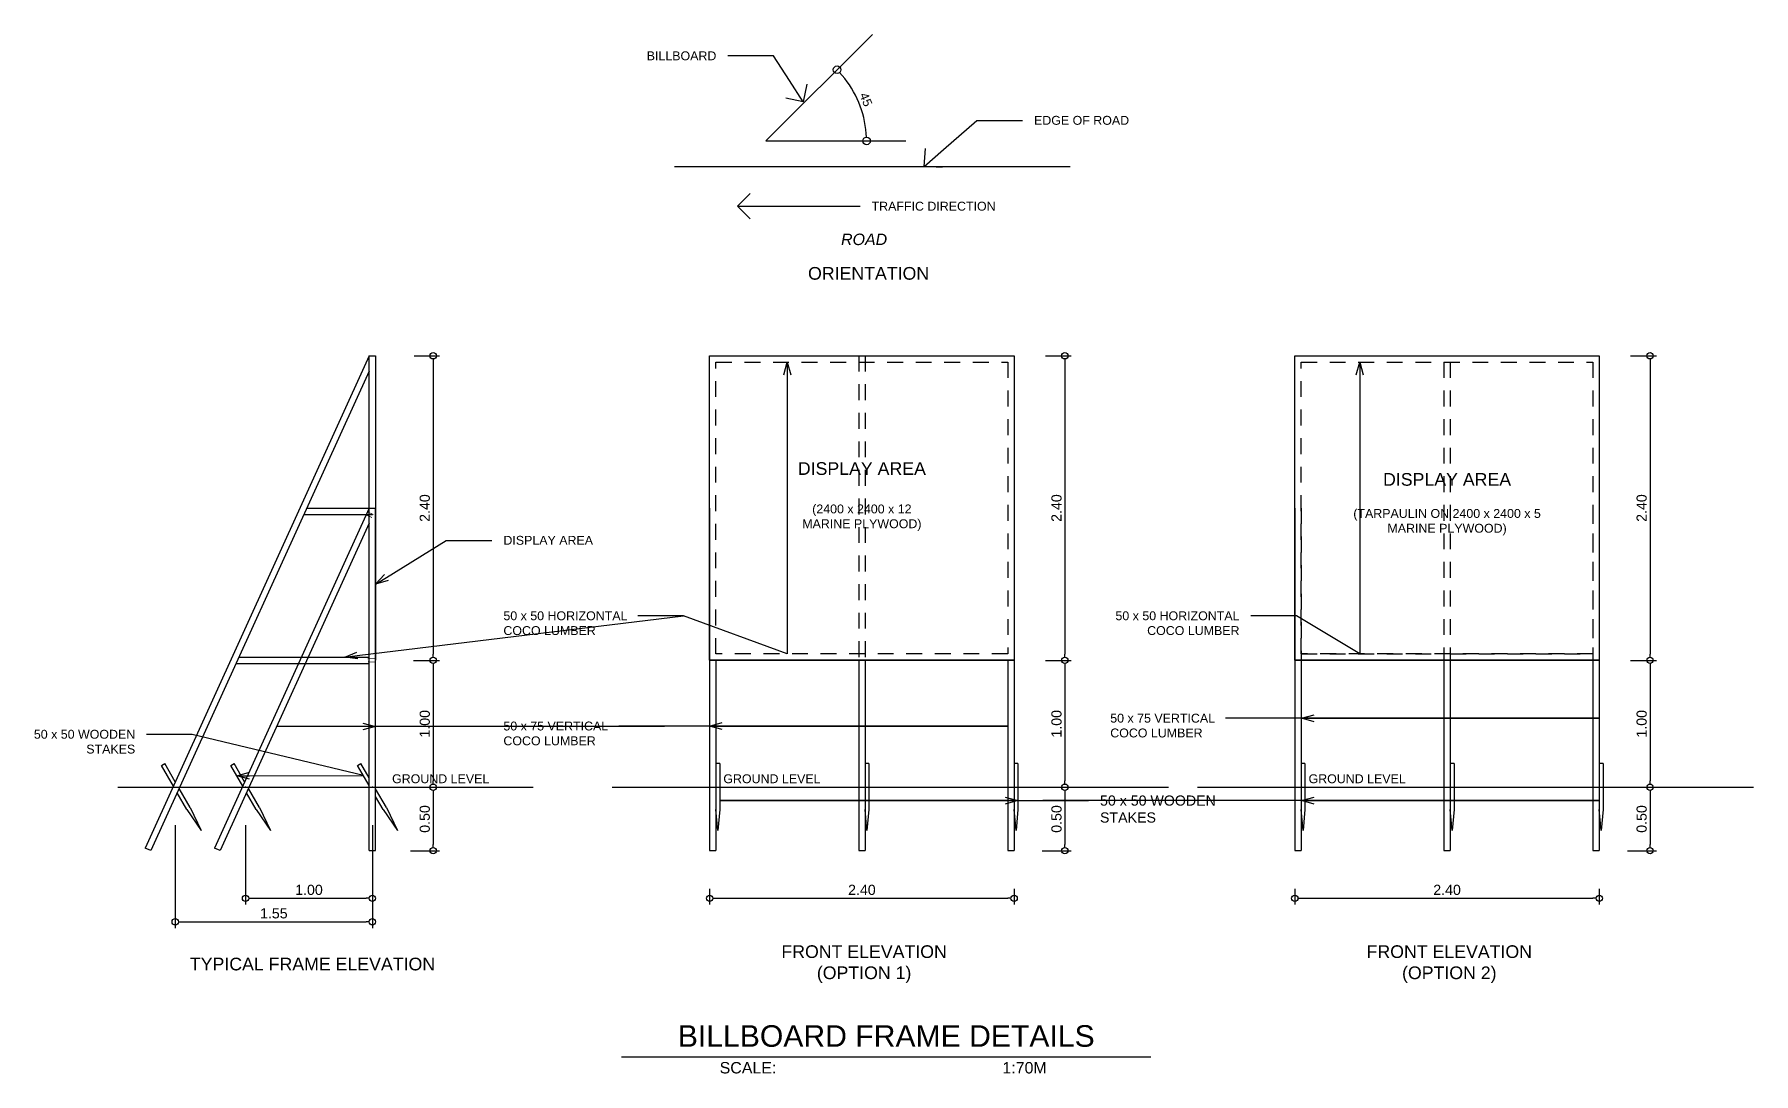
# Model space of a CAD drawing. Header units: inches. Extents: x -1369 to 1198, y -366 to 1398.
# Drawn here: x 43.95 to 57.5, y -7.36 to 0.83 of the extents above; entities that cross this region are included whole.
import ezdxf
from ezdxf import colors
from ezdxf.entities.mleader import LeaderData, LeaderLine
from ezdxf.math import Vec2, Vec3

# ---------------------------------------------------------------- set-up
doc = ezdxf.new("R2010")
doc.units = ezdxf.units.IN
doc.header["$MEASUREMENT"] = 0
doc.linetypes.add('HIDDEN2', pattern=[0.1875, 0.125, -0.0625])
doc.styles.add('20', font='arial.ttf', dxfattribs={"height": 0.06})
doc.styles.get("Standard").update_dxf_attribs({"font": 'arial.ttf'})
doc.dimstyles.new('50c', dxfattribs={"dimtxt": 0.125, "dimasz": 0.12, "dimexe": 0.05, "dimexo": 0.3, "dimgap": 0.025, "dimtad": 1, "dimzin": 0, "dimdsep": 46, "dimtxsty": 'Standard', "dimblk": 'DOTBLANK', "dimcen": 0.09, "dimclrd": 256, "dimclre": 256, "dimclrt": 7, "dimadec": 0, "dimazin": 0, "dimtfac": 1, "dimtix": 1, "dimtofl": 0, "dimtmove": 0, "dimatfit": 3, "dimfxl": 1, "dimtolj": 1, "dimtzin": 0, "dimarcsym": 0})

# ---------------------------------------------------------------- blocks, each defined once
blk = doc.blocks.new('_DotBlank')
at = {"color": 0, "linetype": 'ByBlock', "lineweight": -2}
blk.add_line((-0.5, 0), (-1, 0), dxfattribs=at)
blk.add_circle((0, 0), 0.5, dxfattribs=at)
blk = doc.blocks.new('*D617')
at = {"lineweight": -2, "transparency": 16777216}
for p, q in [((45.61, -5.407), (45.61, -6.032)), ((46.61, -5.407), (46.61, -6.032)), ((45.66, -5.982), (46.56, -5.982))]:
    blk.add_line(p, q, dxfattribs=at)
at = {"layer": 'Defpoints', "color": 0, "transparency": 16777216}
for p in [(45.61, -5.107), (46.61, -5.107), (46.61, -5.982)]:
    blk.add_point(p, dxfattribs=at)
at = {"lineweight": -2, "transparency": 16777216, "xscale": 0.05, "yscale": 0.05, "zscale": 0.05, "rotation": 180}
blk.add_blockref('_DotBlank', (45.61, -5.982), dxfattribs=at)
at = {"lineweight": -2, "transparency": 16777216, "xscale": 0.05, "yscale": 0.05, "zscale": 0.05}
blk.add_blockref('_DotBlank', (46.61, -5.982), dxfattribs=at)
at = {"color": 7, "transparency": 16777216, "insert": (46.11, -5.916), "char_height": 0.08, "attachment_point": 5}
blk.add_mtext('\\A1;1.00', dxfattribs=at)
blk = doc.blocks.new('*D618')
at = {"lineweight": -2, "transparency": 16777216}
for p, q in [((46.938, -1.707), (47.139, -1.707)), ((47.089, -1.757), (47.089, -4.057)), ((46.935, -4.107), (47.139, -4.107))]:
    blk.add_line(p, q, dxfattribs=at)
at = {"layer": 'Defpoints', "color": 0, "transparency": 16777216}
for p in [(46.638, -1.707), (46.635, -4.107), (47.089, -4.107)]:
    blk.add_point(p, dxfattribs=at)
at = {"lineweight": -2, "transparency": 16777216, "xscale": 0.05, "yscale": 0.05, "zscale": 0.05}
for p, rotation in [((47.089, -1.707), 90), ((47.089, -4.107), 270)]:
    blk.add_blockref('_DotBlank', p, dxfattribs=dict(at, rotation=rotation))
at = {"color": 7, "transparency": 16777216, "insert": (47.023, -2.907), "char_height": 0.08, "attachment_point": 5, "rotation": 90}
blk.add_mtext('\\A1;2.40', dxfattribs=at)
blk = doc.blocks.new('*D619')
at = {"lineweight": -2, "transparency": 16777216}
for p, q in [((46.935, -4.107), (47.139, -4.107)), ((47.089, -4.157), (47.089, -5.057)), ((46.91, -5.107), (47.139, -5.107))]:
    blk.add_line(p, q, dxfattribs=at)
at = {"layer": 'Defpoints', "color": 0, "transparency": 16777216}
for p in [(46.635, -4.107), (46.61, -5.107), (47.089, -5.107)]:
    blk.add_point(p, dxfattribs=at)
at = {"lineweight": -2, "transparency": 16777216, "xscale": 0.05, "yscale": 0.05, "zscale": 0.05}
for p, rotation in [((47.089, -4.107), 90), ((47.089, -5.107), 270)]:
    blk.add_blockref('_DotBlank', p, dxfattribs=dict(at, rotation=rotation))
at = {"color": 7, "transparency": 16777216, "insert": (47.023, -4.607), "char_height": 0.08, "attachment_point": 5, "rotation": 90}
blk.add_mtext('\\A1;1.00', dxfattribs=at)
blk = doc.blocks.new('*D620')
at = {"lineweight": -2, "transparency": 16777216}
for p, q in [((46.91, -5.107), (47.139, -5.107)), ((47.089, -5.157), (47.089, -5.557)), ((46.91, -5.607), (47.139, -5.607))]:
    blk.add_line(p, q, dxfattribs=at)
at = {"layer": 'Defpoints', "color": 0, "transparency": 16777216}
for p in [(46.61, -5.107), (46.61, -5.607), (47.089, -5.607)]:
    blk.add_point(p, dxfattribs=at)
at = {"lineweight": -2, "transparency": 16777216, "xscale": 0.05, "yscale": 0.05, "zscale": 0.05}
for p, rotation in [((47.089, -5.107), 90), ((47.089, -5.607), 270)]:
    blk.add_blockref('_DotBlank', p, dxfattribs=dict(at, rotation=rotation))
at = {"color": 7, "transparency": 16777216, "insert": (47.023, -5.357), "char_height": 0.08, "attachment_point": 5, "rotation": 90}
blk.add_mtext('\\A1;0.50', dxfattribs=at)
blk = doc.blocks.new('_Open30')
at = {"color": 0, "linetype": 'ByBlock', "lineweight": -2}
for p, q in [((-1, 0.27), (0, 0)), ((0, 0), (-1, -0.27)), ((0, 0), (-1, 0))]:
    blk.add_line(p, q, dxfattribs=at)
blk = doc.blocks.new('*D621')
at = {"lineweight": -2, "transparency": 16777216}
for p, q in [((49.268, -5.907), (49.268, -6.032)), ((51.668, -5.907), (51.668, -6.032)), ((49.318, -5.982), (51.618, -5.982))]:
    blk.add_line(p, q, dxfattribs=at)
at = {"layer": 'Defpoints', "color": 0, "transparency": 16777216}
for p in [(49.268, -5.607), (51.668, -5.607), (51.668, -5.982)]:
    blk.add_point(p, dxfattribs=at)
at = {"lineweight": -2, "transparency": 16777216, "xscale": 0.05, "yscale": 0.05, "zscale": 0.05, "rotation": 180}
blk.add_blockref('_DotBlank', (49.268, -5.982), dxfattribs=at)
at = {"lineweight": -2, "transparency": 16777216, "xscale": 0.05, "yscale": 0.05, "zscale": 0.05}
blk.add_blockref('_DotBlank', (51.668, -5.982), dxfattribs=at)
at = {"color": 7, "transparency": 16777216, "insert": (50.468, -5.916), "char_height": 0.08, "attachment_point": 5}
blk.add_mtext('\\A1;2.40', dxfattribs=at)
blk = doc.blocks.new('*D610')
at = {"lineweight": -2, "transparency": 16777216}
for p, q in [((51.914, -1.707), (52.117, -1.707)), ((52.067, -1.757), (52.067, -4.057)), ((51.914, -4.107), (52.117, -4.107))]:
    blk.add_line(p, q, dxfattribs=at)
at = {"layer": 'Defpoints', "color": 0, "transparency": 16777216}
for p in [(51.614, -1.707), (51.614, -4.107), (52.067, -4.107)]:
    blk.add_point(p, dxfattribs=at)
at = {"lineweight": -2, "transparency": 16777216, "xscale": 0.05, "yscale": 0.05, "zscale": 0.05}
for p, rotation in [((52.067, -1.707), 90), ((52.067, -4.107), 270)]:
    blk.add_blockref('_DotBlank', p, dxfattribs=dict(at, rotation=rotation))
at = {"color": 7, "transparency": 16777216, "insert": (52.002, -2.907), "char_height": 0.08, "attachment_point": 5, "rotation": 90}
blk.add_mtext('\\A1;2.40', dxfattribs=at)
blk = doc.blocks.new('*D611')
at = {"lineweight": -2, "transparency": 16777216}
for p, q in [((51.914, -4.107), (52.117, -4.107)), ((52.067, -4.157), (52.067, -5.057)), ((51.889, -5.107), (52.117, -5.107))]:
    blk.add_line(p, q, dxfattribs=at)
at = {"layer": 'Defpoints', "color": 0, "transparency": 16777216}
for p in [(51.614, -4.107), (51.589, -5.107), (52.067, -5.107)]:
    blk.add_point(p, dxfattribs=at)
at = {"lineweight": -2, "transparency": 16777216, "xscale": 0.05, "yscale": 0.05, "zscale": 0.05}
for p, rotation in [((52.067, -4.107), 90), ((52.067, -5.107), 270)]:
    blk.add_blockref('_DotBlank', p, dxfattribs=dict(at, rotation=rotation))
at = {"color": 7, "transparency": 16777216, "insert": (52.002, -4.607), "char_height": 0.08, "attachment_point": 5, "rotation": 90}
blk.add_mtext('\\A1;1.00', dxfattribs=at)
blk = doc.blocks.new('*D612')
at = {"lineweight": -2, "transparency": 16777216}
for p, q in [((51.889, -5.107), (52.117, -5.107)), ((52.067, -5.157), (52.067, -5.557)), ((51.889, -5.607), (52.117, -5.607))]:
    blk.add_line(p, q, dxfattribs=at)
at = {"layer": 'Defpoints', "color": 0, "transparency": 16777216}
for p in [(51.589, -5.107), (51.589, -5.607), (52.067, -5.607)]:
    blk.add_point(p, dxfattribs=at)
at = {"lineweight": -2, "transparency": 16777216, "xscale": 0.05, "yscale": 0.05, "zscale": 0.05}
for p, rotation in [((52.067, -5.107), 90), ((52.067, -5.607), 270)]:
    blk.add_blockref('_DotBlank', p, dxfattribs=dict(at, rotation=rotation))
at = {"color": 7, "transparency": 16777216, "insert": (52.002, -5.357), "char_height": 0.08, "attachment_point": 5, "rotation": 90}
blk.add_mtext('\\A1;0.50', dxfattribs=at)
blk = doc.blocks.new('*D622')
at = {"lineweight": -2, "transparency": 16777216}
for p, q in [((53.88, -5.907), (53.88, -6.032)), ((56.28, -5.907), (56.28, -6.032)), ((53.93, -5.982), (56.23, -5.982))]:
    blk.add_line(p, q, dxfattribs=at)
at = {"layer": 'Defpoints', "color": 0, "transparency": 16777216}
for p in [(53.88, -5.607), (56.28, -5.607), (56.28, -5.982)]:
    blk.add_point(p, dxfattribs=at)
at = {"lineweight": -2, "transparency": 16777216, "xscale": 0.05, "yscale": 0.05, "zscale": 0.05, "rotation": 180}
blk.add_blockref('_DotBlank', (53.88, -5.982), dxfattribs=at)
at = {"lineweight": -2, "transparency": 16777216, "xscale": 0.05, "yscale": 0.05, "zscale": 0.05}
blk.add_blockref('_DotBlank', (56.28, -5.982), dxfattribs=at)
at = {"color": 7, "transparency": 16777216, "insert": (55.08, -5.916), "char_height": 0.08, "attachment_point": 5}
blk.add_mtext('\\A1;2.40', dxfattribs=at)
blk = doc.blocks.new('*D613')
at = {"lineweight": -2, "transparency": 16777216}
for p, q in [((56.526, -1.707), (56.73, -1.707)), ((56.68, -1.757), (56.68, -4.057)), ((56.526, -4.107), (56.73, -4.107))]:
    blk.add_line(p, q, dxfattribs=at)
at = {"layer": 'Defpoints', "color": 0, "transparency": 16777216}
for p in [(56.226, -1.707), (56.226, -4.107), (56.68, -4.107)]:
    blk.add_point(p, dxfattribs=at)
at = {"lineweight": -2, "transparency": 16777216, "xscale": 0.05, "yscale": 0.05, "zscale": 0.05}
for p, rotation in [((56.68, -1.707), 90), ((56.68, -4.107), 270)]:
    blk.add_blockref('_DotBlank', p, dxfattribs=dict(at, rotation=rotation))
at = {"color": 7, "transparency": 16777216, "insert": (56.614, -2.907), "char_height": 0.08, "attachment_point": 5, "rotation": 90}
blk.add_mtext('\\A1;2.40', dxfattribs=at)
blk = doc.blocks.new('*D614')
at = {"lineweight": -2, "transparency": 16777216}
for p, q in [((56.526, -4.107), (56.73, -4.107)), ((56.68, -4.157), (56.68, -5.057)), ((56.501, -5.107), (56.73, -5.107))]:
    blk.add_line(p, q, dxfattribs=at)
at = {"layer": 'Defpoints', "color": 0, "transparency": 16777216}
for p in [(56.226, -4.107), (56.201, -5.107), (56.68, -5.107)]:
    blk.add_point(p, dxfattribs=at)
at = {"lineweight": -2, "transparency": 16777216, "xscale": 0.05, "yscale": 0.05, "zscale": 0.05}
for p, rotation in [((56.68, -4.107), 90), ((56.68, -5.107), 270)]:
    blk.add_blockref('_DotBlank', p, dxfattribs=dict(at, rotation=rotation))
at = {"color": 7, "transparency": 16777216, "insert": (56.614, -4.607), "char_height": 0.08, "attachment_point": 5, "rotation": 90}
blk.add_mtext('\\A1;1.00', dxfattribs=at)
blk = doc.blocks.new('*D615')
at = {"lineweight": -2, "transparency": 16777216}
for p, q in [((56.501, -5.107), (56.73, -5.107)), ((56.68, -5.157), (56.68, -5.557)), ((56.501, -5.607), (56.73, -5.607))]:
    blk.add_line(p, q, dxfattribs=at)
at = {"layer": 'Defpoints', "color": 0, "transparency": 16777216}
for p in [(56.201, -5.107), (56.201, -5.607), (56.68, -5.607)]:
    blk.add_point(p, dxfattribs=at)
at = {"lineweight": -2, "transparency": 16777216, "xscale": 0.05, "yscale": 0.05, "zscale": 0.05}
for p, rotation in [((56.68, -5.107), 90), ((56.68, -5.607), 270)]:
    blk.add_blockref('_DotBlank', p, dxfattribs=dict(at, rotation=rotation))
at = {"color": 7, "transparency": 16777216, "insert": (56.614, -5.357), "char_height": 0.08, "attachment_point": 5, "rotation": 90}
blk.add_mtext('\\A1;0.50', dxfattribs=at)
blk = doc.blocks.new('_Open90')
at = {"color": 0, "linetype": 'ByBlock', "lineweight": -2}
for p, q in [((0, 0), (-1, 0)), ((-0.5, 0.5), (0, 0)), ((0, 0), (-0.5, -0.5))]:
    blk.add_line(p, q, dxfattribs=at)
blk = doc.blocks.new('*D616')
at = {"lineweight": -2, "transparency": 16777216}
for p, q in [((45.056, -5.407), (45.056, -6.217)), ((46.61, -5.407), (46.61, -6.217)), ((45.106, -6.167), (46.56, -6.167))]:
    blk.add_line(p, q, dxfattribs=at)
at = {"layer": 'Defpoints', "color": 0, "transparency": 16777216}
for p in [(45.056, -5.107), (46.61, -5.107), (46.61, -6.167)]:
    blk.add_point(p, dxfattribs=at)
at = {"lineweight": -2, "transparency": 16777216, "xscale": 0.05, "yscale": 0.05, "zscale": 0.05, "rotation": 180}
blk.add_blockref('_DotBlank', (45.056, -6.167), dxfattribs=at)
at = {"lineweight": -2, "transparency": 16777216, "xscale": 0.05, "yscale": 0.05, "zscale": 0.05}
blk.add_blockref('_DotBlank', (46.61, -6.167), dxfattribs=at)
at = {"color": 7, "transparency": 16777216, "insert": (45.833, -6.101), "char_height": 0.08, "attachment_point": 5}
blk.add_mtext('\\A1;1.55', dxfattribs=at)

msp = doc.modelspace()

# ---------------------------------------------------------------- linework, layer by layer
at = {"lineweight": 30}
for p, q in [((49.7115, -0.0143), (50.5512, 0.8254)), ((46.6383, -4.1066), (46.6383, -1.7066)), ((44.6044, -5.1066), (47.8775, -5.1066)), ((48.5007, -5.1066), (52.8838, -5.1066)), ((53.1131, -5.1066), (57.4962, -5.1066))]:
    msp.add_line(p, q, dxfattribs=at)
for p, q in [((49.7115, -0.0143), (50.8155, -0.0143)), ((48.9907, -0.2143), (52.1094, -0.2143)), ((46.5853, -1.7066), (44.8184, -5.5859)), ((46.5853, -5.6066), (46.5853, -1.7066)), ((46.5853, -1.7066), (46.6353, -1.7066)), ((46.5853, -1.8272), (44.8639, -5.6066)), ((46.5853, -2.9066), (45.365, -5.5859)), ((46.0709, -2.9566), (46.6111, -2.9566)), ((46.0937, -2.9066), (46.6353, -2.9066)), ((46.5853, -2.9066), (46.6353, -2.9066)), ((46.6353, -5.6066), (46.6353, -2.9066)), ((46.6353, -4.1066), (46.6353, -2.9066)), ((46.6353, -2.9066), (46.6383, -2.9066)), ((49.2677, -2.9066), (49.2677, -5.6066)), ((51.6677, -2.9066), (51.6677, -5.6066)), ((53.8801, -2.9066), (53.8801, -5.6066)), ((56.2801, -2.9066), (56.2801, -5.6066)), ((46.5853, -3.0272), (45.4105, -5.6066)), ((45.5357, -4.1316), (46.5853, -4.1316)), ((45.5585, -4.0816), (46.5853, -4.0816)), ((46.6353, -4.1066), (46.6383, -4.1066)), ((49.2677, -4.1066), (51.6677, -4.1066)), ((49.3177, -4.1066), (49.3177, -5.6066)), ((50.4427, -4.1066), (50.4427, -5.6066)), ((50.4927, -4.1066), (50.4927, -5.6066)), ((51.6177, -4.1066), (51.6177, -5.6066)), ((53.8801, -4.1066), (56.2801, -4.1066)), ((53.9301, -4.1066), (53.9301, -5.6066)), ((55.0551, -4.1066), (55.0551, -5.6066)), ((55.1051, -4.1066), (55.1051, -5.6066)), ((56.2301, -4.1066), (56.2301, -5.6066)), ((44.9472, -4.9348), (44.9732, -4.9198)), ((45.041, -5.0972), (44.9472, -4.9348)), ((45.0563, -5.0637), (44.9732, -4.9198)), ((45.4938, -4.9348), (45.5198, -4.9198)), ((45.5876, -5.0972), (45.4938, -4.9348)), ((45.6028, -5.0637), (45.5198, -4.9198)), ((46.4938, -4.9348), (46.5198, -4.9198)), ((46.5853, -5.0933), (46.4938, -4.9348)), ((46.5853, -5.0333), (46.5198, -4.9198)), ((49.3177, -4.9198), (49.3177, -5.2812)), ((49.3477, -4.9198), (49.3177, -4.9198)), ((49.3477, -4.9198), (49.3477, -5.2812)), ((50.4927, -4.9198), (50.4927, -5.2812)), ((50.5227, -4.9198), (50.4927, -4.9198)), ((50.5227, -4.9198), (50.5227, -5.2812)), ((51.6677, -4.9198), (51.6677, -5.2812)), ((51.6977, -4.9198), (51.6677, -4.9198)), ((51.6977, -4.9198), (51.6977, -5.2812)), ((53.9301, -4.9198), (53.9301, -5.2812)), ((53.9601, -4.9198), (53.9301, -4.9198)), ((53.9601, -4.9198), (53.9601, -5.2812)), ((55.1051, -4.9198), (55.1051, -5.2812)), ((55.1351, -4.9198), (55.1051, -4.9198)), ((55.1351, -4.9198), (55.1351, -5.2812)), ((56.2801, -4.9198), (56.2801, -5.2812)), ((56.3101, -4.9198), (56.2801, -4.9198)), ((56.3101, -4.9198), (56.3101, -5.2812)), ((45.1732, -5.2662), (45.087, -5.1169)), ((45.7198, -5.2662), (45.6335, -5.1169)), ((46.7198, -5.2662), (46.6353, -5.1199)), ((45.1472, -5.2812), (45.0717, -5.1504)), ((45.1472, -5.2812), (45.2602, -5.4469)), ((45.1732, -5.2662), (45.2602, -5.4469)), ((45.6938, -5.2812), (45.6183, -5.1504)), ((45.6938, -5.2812), (45.8068, -5.4469)), ((45.7198, -5.2662), (45.8068, -5.4469)), ((46.6938, -5.2812), (46.6353, -5.1799)), ((46.6938, -5.2812), (46.8068, -5.4469)), ((46.7198, -5.2662), (46.8068, -5.4469)), ((49.3327, -5.4469), (49.3177, -5.2812)), ((49.3477, -5.2812), (49.3327, -5.4469)), ((50.5077, -5.4469), (50.4927, -5.2812)), ((50.5227, -5.2812), (50.5077, -5.4469)), ((51.6827, -5.4469), (51.6677, -5.2812)), ((51.6977, -5.2812), (51.6827, -5.4469)), ((53.9451, -5.4469), (53.9301, -5.2812)), ((53.9601, -5.2812), (53.9451, -5.4469)), ((55.1201, -5.4469), (55.1051, -5.2812)), ((55.1351, -5.2812), (55.1201, -5.4469)), ((56.2951, -5.4469), (56.2801, -5.2812)), ((56.3101, -5.2812), (56.2951, -5.4469)), ((44.8639, -5.6066), (44.8184, -5.5859)), ((45.4105, -5.6066), (45.365, -5.5859)), ((46.5853, -5.6066), (46.6353, -5.6066)), ((49.2677, -5.6066), (49.3177, -5.6066)), ((50.4427, -5.6066), (50.4927, -5.6066)), ((51.6177, -5.6066), (51.6677, -5.6066)), ((53.8801, -5.6066), (53.9301, -5.6066)), ((55.0551, -5.6066), (55.1051, -5.6066)), ((56.2301, -5.6066), (56.2801, -5.6066)), ((48.5733, -7.2314), (52.7452, -7.2314))]:
    msp.add_line(p, q)
at = {"linetype": 'HIDDEN2'}
for p, q in [((50.4427, -1.7066), (50.4427, -4.1066)), ((50.4927, -1.7066), (50.4927, -4.1066)), ((55.0551, -1.7566), (55.0551, -4.1066)), ((55.1051, -1.7566), (55.1051, -4.1066)), ((53.9301, -2.9066), (53.9301, -4.1066)), ((56.2301, -2.9066), (56.2301, -4.1066)), ((53.9301, -4.0566), (55.0551, -4.0566)), ((55.1051, -4.0566), (56.2301, -4.0566))]:
    msp.add_line(p, q, dxfattribs=at)
at = {"lineweight": 20}
for p, q in [((46.5597, -2.9598), (46.6049, -2.9813)), ((46.5705, -2.9372), (46.6156, -2.9588)), ((46.6353, -4.0921), (46.5749, -4.0946)), ((46.6353, -4.1202), (46.5759, -4.1199))]:
    msp.add_line(p, q, dxfattribs=at)
at = {"lineweight": 30}
for points in [[(49.2677, -1.7066), (51.6677, -1.7066), (51.6677, -4.1066), (49.2677, -4.1066)], [(53.8801, -1.7066), (56.2801, -1.7066), (56.2801, -4.1066), (53.8801, -4.1066)]]:
    msp.add_lwpolyline(points, close=True, dxfattribs=at)
at = {"linetype": 'HIDDEN2'}
for points in [[(49.3177, -1.7566), (51.6177, -1.7566), (51.6177, -4.0566), (49.3177, -4.0566)], [(53.9301, -1.7566), (56.2301, -1.7566), (56.2301, -4.0566), (53.9301, -4.0566)]]:
    msp.add_lwpolyline(points, close=True, dxfattribs=at)
msp.add_arc((49.7115, -0.0143), 0.7929, 4.33647, 40.66353)
for p in [(45.6103, -5.1066), (46.6103, -5.1066)]:
    msp.add_point(p)

# ---------------------------------------------------------------- block references
at = {"xscale": 0.06, "yscale": 0.06, "zscale": 0.06}
for p, rotation in [((50.2722, 0.5464), 132.8317668811711), ((50.5044, -0.0143), 272.168233118766)]:
    msp.add_blockref('_DotBlank', p, dxfattribs=dict(at, rotation=rotation))

# ---------------------------------------------------------------- texts
at = {"insert": (50.5, 0.3123), "char_height": 0.07, "attachment_point": 5, "rotation": 292.5}
msp.add_mtext('\\A1;45', dxfattribs=at)
at = {"style": '20'}
for s, insert, char_height, width, attachment_point in [('{\\fArial|b0|i1|c0|p34;ROAD}', (50.4853, -0.7903), 0.09, 2.487898, 5), ('ORIENTATION', (50.5207, -1.0583), 0.1, 5.055864, 5), ('\\pxqc;{\\H0.66667x;DISPLAY AREA}\\P{\\H0.66667x;\\P\\H0.7x;(2400 x 2400 x 12\\PMARINE PLYWOOD)}', (50.4677, -2.8161), 0.15, 2.4, 5), ('\\pxqc;{\\H0.66667x;DISPLAY AREA\\P\\H0.7x;\\P(TARPAULIN ON 2400 x 2400 x 5\\PMARINE PLYWOOD)}', (55.0801, -2.8767), 0.15, 2.4, 5), ('GROUND LEVEL', (46.765, -5.005), 0.07, 1.416017, 1), ('GROUND LEVEL', (49.3759, -5.005), 0.07, 1.416017, 1), ('GROUND LEVEL', (53.9883, -5.005), 0.07, 1.416017, 1), ('FRONT ELEVATION\\P(OPTION 1)', (50.4853, -6.5006), 0.1, 2.487898, 5), ('FRONT ELEVATION\\P(OPTION 2)', (55.0976, -6.5006), 0.1, 2.487898, 5), ('TYPICAL FRAME ELEVATION', (46.1378, -6.5006), 0.1, 2.487898, 5), ('BILLBOARD FRAME DETAILS', (50.6598, -7.0682), 0.17, 5.055864, 5), ('SCALE:                                                   1:70M', (50.6358, -7.3178), 0.09, 4.811769, 5)]:
    msp.add_mtext(s, dxfattribs=dict(at, insert=insert, char_height=char_height, width=width, attachment_point=attachment_point))

# ---------------------------------------------------------------- dimensions: what is measured, and where the dimension line sits
for base, p1, p2, override, picture, middle in [((47.0887, -4.1066), (46.6383, -1.7066), (46.6353, -4.1066), {"dimtxt": 0.08, "dimasz": 0.05}, '*D618', (47.0229, -2.9066)), ((52.0674, -4.1066), (51.614, -1.7066), (51.614, -4.1066), {"dimtxt": 0.08, "dimasz": 0.05}, '*D610', (52.0015, -2.9066)), ((56.6797, -4.1066), (56.2263, -1.7066), (56.2263, -4.1066), {"dimtxt": 0.08, "dimasz": 0.05}, '*D613', (56.6139, -2.9066)), ((47.0887, -5.1066), (46.6353, -4.1066), (46.6103, -5.1066), {"dimtxt": 0.08, "dimasz": 0.05, "dimtmove": 1}, '*D619', (47.0229, -4.6066)), ((52.0674, -5.1066), (51.614, -4.1066), (51.589, -5.1066), {"dimtxt": 0.08, "dimasz": 0.05, "dimtmove": 1}, '*D611', (52.0015, -4.6066)), ((56.6797, -5.1066), (56.2263, -4.1066), (56.2013, -5.1066), {"dimtxt": 0.08, "dimasz": 0.05, "dimtmove": 1}, '*D614', (56.6139, -4.6066)), ((47.0887, -5.6066), (46.6103, -5.1066), (46.6103, -5.6066), {"dimtxt": 0.08, "dimasz": 0.05, "dimtmove": 1}, '*D620', (47.0229, -5.3566)), ((52.0674, -5.6066), (51.589, -5.1066), (51.589, -5.6066), {"dimtxt": 0.08, "dimasz": 0.05, "dimtmove": 1}, '*D612', (52.0015, -5.3566)), ((56.6797, -5.6066), (56.2013, -5.1066), (56.2013, -5.6066), {"dimtxt": 0.08, "dimasz": 0.05, "dimtmove": 1}, '*D615', (56.6139, -5.3566))]:
    dim = msp.add_linear_dim(base=base, p1=p1, p2=p2, angle=90, dimstyle='50c', override=override)
    dim.commit()
    dim.dimension.update_dxf_attribs({"geometry": picture, "text_midpoint": middle})
dim = msp.add_linear_dim(base=(46.6103, -6.1668), p1=(45.0563, -5.1066), p2=(46.6103, -5.1066), dimstyle='50c', override={"dimtxt": 0.08, "dimasz": 0.05})
dim.commit()
dim.dimension.update_dxf_attribs({"geometry": '*D616', "text_midpoint": (45.8333, -6.1668), "dimtype": 160})
for base, p1, p2, picture, middle in [((46.6103, -5.9818), (45.6103, -5.1066), (46.6103, -5.1066), '*D617', (46.1103, -5.916)), ((51.6677, -5.9818), (49.2677, -5.6066), (51.6677, -5.6066), '*D621', (50.4677, -5.916)), ((56.2801, -5.9818), (53.8801, -5.6066), (56.2801, -5.6066), '*D622', (55.0801, -5.916))]:
    dim = msp.add_linear_dim(base=base, p1=p1, p2=p2, dimstyle='50c', override={"dimtxt": 0.08, "dimasz": 0.05})
    dim.commit()
    dim.dimension.update_dxf_attribs({"geometry": picture, "text_midpoint": middle})

# ---------------------------------------------------------------- leaders
ml = msp.add_multileader_mtext('Standard')
ml.set_content('BILLBOARD', color=7)
ml.set_leader_properties()
ml.set_arrow_properties(name='OPEN90')
ml.build(insert=Vec2(0, 0))
ml.multileader.update_dxf_attribs({"dogleg_length": 0.36, "arrow_head_size": 0.2})
ctx = ml.context
ctx.base_point, ctx.char_height, ctx.arrow_head_size, ctx.landing_gap_size, ctx.plane_origin = Vec3(48.6944, 0.6559), 0.07, 0.2, 0.09, Vec3(50.4155, 0.294)
ctx.text_align_type = 2
notes = []
notes.append((ctx, [(0, (1, 1, 0), (49.771, 0.6559), (-1, 0), 0.36, [(0, [(50.0056, 0.294)], 0, [])])]))
ctx.mtext.insert, ctx.mtext.alignment, ctx.mtext.flow_direction = Vec3(49.321, 0.6915), 3, 5
ml = msp.add_multileader_mtext('Standard')
ml.set_content('EDGE OF ROAD', color=7)
ml.set_leader_properties()
ml.set_arrow_properties(name='OPEN90')
ml.build(insert=Vec2(0, 0))
ml.multileader.update_dxf_attribs({"dogleg_length": 0.36, "arrow_head_size": 0.2})
ctx = ml.context
ctx.base_point, ctx.char_height, ctx.arrow_head_size, ctx.landing_gap_size, ctx.plane_origin = Vec3(51.7345, 0.1476), 0.07, 0.2, 0.09, Vec3(50.55, -0.2143)
notes.append((ctx, [(0, (1, 1, 0), (51.3745, 0.1476), (1, 0), 0.36, [(0, [(50.9599, -0.2143)], 0, [])])]))
ctx.mtext.insert, ctx.mtext.flow_direction = Vec3(51.8245, 0.1832), 5
ml = msp.add_multileader_mtext('Standard')
ml.set_content('TRAFFIC DIRECTION', color=7)
ml.set_leader_properties()
ml.set_arrow_properties(name='OPEN90')
ml.build(insert=Vec2(0, 0))
ml.multileader.update_dxf_attribs({"dogleg_length": 0.36, "arrow_head_size": 0.2})
ctx = ml.context
ctx.base_point, ctx.char_height, ctx.arrow_head_size, ctx.landing_gap_size, ctx.plane_origin = Vec3(50.4542, -0.529), 0.07, 0.2, 0.09, Vec3(49.4883, -0.529)
notes.append((ctx, [(0, (1, 1, 0), (50.0942, -0.529), (1, 0), 0.36, [(0, [(49.4883, -0.529)], 0, [])])]))
ctx.mtext.insert, ctx.mtext.flow_direction = Vec3(50.5442, -0.4934), 5
ml = msp.add_multileader_mtext('Standard')
ml.set_content('50 x 50 HORIZONTAL\\PCOCO LUMBER', color=7)
ml.set_leader_properties()
ml.set_arrow_properties(name='OPEN30')
ml.build(insert=Vec2(0, 0))
ml.multileader.update_dxf_attribs({"dogleg_length": 0.36, "arrow_head_size": 0.1})
ctx = ml.context
ctx.base_point, ctx.char_height, ctx.arrow_head_size, ctx.landing_gap_size, ctx.plane_origin = Vec3(47.5524, -3.7564), 0.07, 0.1, 0.09, Vec3(46.3918, -4.1013)
notes.append((ctx, [(1, (1, 1, 0), (49.063, -3.7564), (-1, 0), 0.36, [(0, [(46.3918, -4.0816)], 0, []), (2, [(49.8802, -1.7566), (49.8802, -4.0566)], 0, [])])]))
ctx.mtext.insert, ctx.mtext.flow_direction = Vec3(47.6424, -3.7208), 5
ml = msp.add_multileader_mtext('Standard')
ml.set_content('50 x 50 HORIZONTAL\\PCOCO LUMBER', color=7)
ml.set_leader_properties()
ml.set_arrow_properties(name='OPEN30')
ml.build(insert=Vec2(0, 0))
ml.multileader.update_dxf_attribs({"dogleg_length": 0.36, "arrow_head_size": 0.1})
ctx = ml.context
ctx.base_point, ctx.char_height, ctx.arrow_head_size, ctx.landing_gap_size, ctx.plane_origin = Vec3(52.3837, -3.7564), 0.07, 0.1, 0.09, Vec3(50.9035, -4.1013)
ctx.text_align_type = 2
notes.append((ctx, [(1, (1, 1, 0), (53.8943, -3.7564), (-1, 0), 0.36, [(2, [(54.3919, -1.7566), (54.3919, -4.0566)], 0, [])])]))
ctx.mtext.insert, ctx.mtext.alignment, ctx.mtext.flow_direction = Vec3(53.4443, -3.7208), 3, 5
ml = msp.add_multileader_mtext('Standard')
ml.set_content('DISPLAY AREA', color=7)
ml.set_leader_properties()
ml.set_arrow_properties(name='OPEN30')
ml.build(insert=Vec2(0, 0))
ml.multileader.update_dxf_attribs({"dogleg_length": 0.36, "arrow_head_size": 0.1})
ctx = ml.context
ctx.base_point, ctx.char_height, ctx.arrow_head_size, ctx.landing_gap_size, ctx.plane_origin = Vec3(47.5524, -3.1617), 0.07, 0.1, 0.09, Vec3(46.6353, -3.5066)
notes.append((ctx, [(0, (1, 1, 0), (47.1924, -3.1617), (1, 0), 0.36, [(0, [(46.6353, -3.5066)], 0, [])])]))
ctx.mtext.insert, ctx.mtext.flow_direction = Vec3(47.6424, -3.1261), 5
ml = msp.add_multileader_mtext('Standard')
ml.set_content('50 x 75 VERTICAL \\PCOCO LUMBER', color=7)
ml.set_leader_properties()
ml.set_arrow_properties(name='OPEN30')
ml.build(insert=Vec2(0, 0))
ml.multileader.update_dxf_attribs({"dogleg_length": 0.36, "arrow_head_size": 0.1})
ctx = ml.context
ctx.base_point, ctx.char_height, ctx.arrow_head_size, ctx.landing_gap_size, ctx.plane_origin = Vec3(47.5524, -4.625), 0.07, 0.1, 0.09, Vec3(46.6082, -4.6284)
notes.append((ctx, [(1, (1, 1, 0), (48.911, -4.625), (-1, 0), 0.36, [(1, [(46.6353, -4.6284), (45.8567, -4.625)], 0, []), (4, [(49.2677, -4.625), (50.4427, -4.625), (51.6177, -4.625)], 0, [])])]))
ctx.mtext.insert, ctx.mtext.flow_direction = Vec3(47.6424, -4.5894), 5
ml = msp.add_multileader_mtext('Standard')
ml.set_content('50 x 75 VERTICAL \\PCOCO LUMBER', color=7)
ml.set_leader_properties()
ml.set_arrow_properties(name='OPEN30')
ml.build(insert=Vec2(0, 0))
ml.multileader.update_dxf_attribs({"dogleg_length": 0.36, "arrow_head_size": 0.1})
ctx = ml.context
ctx.base_point, ctx.char_height, ctx.arrow_head_size, ctx.landing_gap_size, ctx.plane_origin = Vec3(52.3354, -4.5632), 0.07, 0.1, 0.09, Vec3(51.2743, -4.5666)
notes.append((ctx, [(1, (1, 1, 0), (53.694, -4.5632), (-1, 0), 0.36, [(4, [(53.9338, -4.5632), (55.1088, -4.5632), (56.2838, -4.5632)], 0, [])])]))
ctx.mtext.insert, ctx.mtext.flow_direction = Vec3(52.4254, -4.5276), 5
ml = msp.add_multileader_mtext('Standard')
ml.set_content('50 x 50 WOODEN\\PSTAKES', color=7)
ml.set_leader_properties()
ml.set_arrow_properties(name='OPEN30')
ml.build(insert=Vec2(0, 0))
ml.multileader.update_dxf_attribs({"dogleg_length": 0.36, "arrow_head_size": 0.1})
ctx = ml.context
ctx.base_point, ctx.char_height, ctx.arrow_head_size, ctx.landing_gap_size, ctx.plane_origin = Vec3(43.8639, -4.69), 0.07, 0.1, 0.09, Vec3(45.5677, -5.016)
ctx.text_align_type = 2
notes.append((ctx, [(0, (1, 1, 0), (45.1907, -4.69), (-1, 0), 0.36, [(1, [(45.5407, -5.016), (46.5395, -5.014)], 0, [])])]))
ctx.mtext.insert, ctx.mtext.alignment, ctx.mtext.flow_direction = Vec3(44.7407, -4.6544), 3, 5
ml = msp.add_multileader_mtext('Standard')
ml.set_content('50 x 50 WOODEN\\PSTAKES', color=7)
ml.set_leader_properties()
ml.set_arrow_properties(name='OPEN30')
ml.build(insert=Vec2(0, 0))
ml.multileader.update_dxf_attribs({"dogleg_length": 0.36, "arrow_head_size": 0.1})
ctx = ml.context
ctx.base_point, ctx.char_height, ctx.arrow_head_size, ctx.landing_gap_size, ctx.plane_origin = Vec3(52.2548, -5.2125), 0.08, 0.1, 0.09, Vec3(51.2743, -5.2159)
notes.append((ctx, [(0, (1, 1, 0), (51.8948, -5.2125), (1, 0), 0.36, [(4, [(53.9338, -5.2125), (55.1088, -5.2125), (56.2838, -5.2125)], 0, []), (5, [(51.6977, -5.2125), (50.5227, -5.2125), (49.3477, -5.2125)], 0, [])])]))
ctx.mtext.insert, ctx.mtext.flow_direction = Vec3(52.3448, -5.1718), 5
for ctx, leaders in notes:
    for number, flags, end, landing, length, lines in leaders:
        leader = LeaderData()
        leader.index, (leader.has_last_leader_line, leader.has_dogleg_vector, leader.attachment_direction) = number, flags
        leader.last_leader_point, leader.dogleg_vector, leader.dogleg_length = Vec3(end), Vec3(landing), length
        for number, points, colour, breaks in lines:
            line = LeaderLine()
            line.index, line.vertices, line.color, line.breaks = number, Vec3.list(points), colors.encode_raw_color(colour), breaks
            leader.lines.append(line)
        ctx.leaders.append(leader)

doc.saveas('drawing.dxf')
